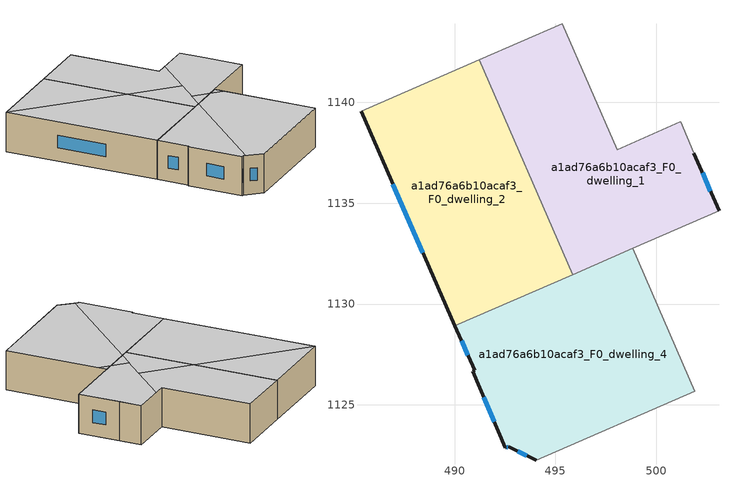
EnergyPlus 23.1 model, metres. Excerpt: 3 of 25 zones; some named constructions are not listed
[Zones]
a1ad76a6b10acaf3_F0_dwelling_1
 floor ground (EU_floor_Construction): 501.2,1139.03 503.12,1134.62 495.85,1131.46 491.22,1142.12 495.34,1143.91 498.06,1137.67 z0
 wall outside (EU_wall_Construction): 503.12,1134.62 501.88,1137.49 z0:3
 wall to a1ad76a6b10acaf3_F0_dwelling_0 (EU_wall_Construction): 501.87,1137.5 501.21,1139.04 / 501.2,1139.03 498.06,1137.67 495.34,1143.91 z0:3
 wall to a1ad76a6b10acaf3_F0_dwelling_2 (EU_wall_Construction): 491.22,1142.12 495.85,1131.46 z0:3
 wall adiabatic (EU_wall_Construction): 495.34,1143.91 491.22,1142.12 z0:3
 wall to a1ad76a6b10acaf3_F0_dwelling_3 (EU_wall_Construction): 498.83,1132.76 503.12,1134.62 z0:3
 wall to a1ad76a6b10acaf3_F0_dwelling_4 (EU_wall_Construction): 495.85,1131.46 498.83,1132.76 z0:3
 window (EU_Window_Construction): 502.69,1135.6 502.3,1136.51 z1.02:1.98
 ceiling to a1ad76a6b10acaf3_F1_dwelling_0 (EU_floor_Construction): 497.59,1134.75 498.88,1138.02 498.06,1137.67 495.34,1143.91 491.22,1142.12 493.76,1136.26 z3
 ceiling to a1ad76a6b10acaf3_F1_dwelling_3 (EU_floor_Construction): 498.17,1132.47 496.89,1132.97 496.38,1131.69 z3
 ceiling to a1ad76a6b10acaf3_F1_dwelling_1 (EU_floor_Construction): 496.38,1131.69 497.59,1134.75 493.76,1136.26 495.85,1131.46 z3
 ceiling to a1ad76a6b10acaf3_F1_dwelling_2 (EU_floor_Construction): 503.12,1134.62 501.83,1137.6 501.2,1139.03 498.88,1138.02 496.89,1132.97 498.17,1132.47 z3
a1ad76a6b10acaf3_F0_dwelling_2
 floor ground (EU_floor_Construction): 491.22,1142.12 495.85,1131.46 490.01,1128.92 485.35,1139.58 z0
 wall outside (EU_wall_Construction): 485.35,1139.58 490.01,1128.92 z0:3
 wall adiabatic (EU_wall_Construction): 491.22,1142.12 485.35,1139.58 z0:3
 wall to a1ad76a6b10acaf3_F0_dwelling_4 (EU_wall_Construction): 490.01,1128.92 495.85,1131.46 z0:3
 window (EU_Window_Construction): 486.94,1135.95 488.43,1132.55 z1.02:1.98
 ceiling to a1ad76a6b10acaf3_F1_dwelling_1 (EU_floor_Construction): 495.85,1131.46 493.76,1136.26 485.35,1139.58 490.01,1128.93 z3
 ceiling to a1ad76a6b10acaf3_F1_dwelling_0 (EU_floor_Construction): 493.76,1136.26 491.22,1142.12 485.35,1139.58 z3
a1ad76a6b10acaf3_F0_dwelling_4
 floor ground (EU_floor_Construction): 498.83,1132.76 501.91,1125.66 494.04,1122.24 492.68,1122.92 492.52,1122.86 490.89,1126.67 490.98,1126.71 490.01,1128.92 z0
 wall outside (EU_wall_Construction): 490.01,1128.92 490.98,1126.71 490.89,1126.67 492.52,1122.86 492.68,1122.92 494.04,1122.24 z0:3
 wall to a1ad76a6b10acaf3_F0_dwelling_3 (EU_wall_Construction): 501.91,1125.66 498.83,1132.76 z0:3
 wall to a1ad76a6b10acaf3_F0_dwelling_6 (EU_wall_Construction): 494.04,1122.24 501.91,1125.66 z0:3
 window (EU_Window_Construction): 490.34,1128.17 490.65,1127.46 / 493.14,1122.69 493.57,1122.47 / 492.58,1122.88 492.63,1122.9 / 491.44,1125.37 491.96,1124.16 z1.02:1.98
 ceiling to a1ad76a6b10acaf3_F1_dwelling_3 (EU_floor_Construction): 501.91,1125.66 499.12,1132.09 498.17,1132.47 496.38,1131.69 492.88,1122.82 494.04,1122.24 z3
 ceiling to a1ad76a6b10acaf3_F1_dwelling_1 (EU_floor_Construction): 492.88,1122.82 496.38,1131.69 490.01,1128.93 490.98,1126.71 490.89,1126.67 492.52,1122.86 492.68,1122.92 z3
 ceiling to a1ad76a6b10acaf3_F1_dwelling_2 (EU_floor_Construction): 499.12,1132.09 498.83,1132.76 498.17,1132.47 z3
[HVACTEMPLATE:THERMOSTAT] Constant Heating Setpoint=20; Constant Cooling Setpoint=50
EU_HeatOnly_a1ad76a6b10acaf3_F0_dwelling_0; EU_HeatOnly_a1ad76a6b10acaf3_F0_dwelling_1; EU_HeatOnly_a1ad76a6b10acaf3_F0_dwelling_2; EU_HeatOnly_a1ad76a6b10acaf3_F0_dwelling_3; EU_HeatOnly_a1ad76a6b10acaf3_F0_dwelling_4; EU_HeatOnly_a1ad76a6b10acaf3_F0_dwelling_5; EU_HeatOnly_a1ad76a6b10acaf3_F0_dwelling_6; EU_HeatOnly_a1ad76a6b10acaf3_F1_dwelling_0; EU_HeatOnly_a1ad76a6b10acaf3_F1_dwelling_1; EU_HeatOnly_a1ad76a6b10acaf3_F1_dwelling_2; EU_HeatOnly_a1ad76a6b10acaf3_F1_dwelling_3; EU_HeatOnly_a1ad76a6b10acaf3_F1_dwelling_4; EU_HeatOnly_a1ad76a6b10acaf3_F1_dwelling_5; EU_HeatOnly_a1ad76a6b10acaf3_F2_dwelling_0; EU_HeatOnly_a1ad76a6b10acaf3_F2_dwelling_1; EU_HeatOnly_a1ad76a6b10acaf3_F2_dwelling_2; EU_HeatOnly_a1ad76a6b10acaf3_F2_dwelling_3; EU_HeatOnly_a1ad76a6b10acaf3_F2_dwelling_4; EU_HeatOnly_a1ad76a6b10acaf3_F2_dwelling_5; EU_HeatOnly_a1ad76a6b10acaf3_F3_dwelling_0; EU_HeatOnly_a1ad76a6b10acaf3_F3_dwelling_1; EU_HeatOnly_a1ad76a6b10acaf3_F3_dwelling_2; EU_HeatOnly_a1ad76a6b10acaf3_F3_dwelling_3; EU_HeatOnly_a1ad76a6b10acaf3_F3_dwelling_4; EU_HeatOnly_a1ad76a6b10acaf3_F3_dwelling_5
[SCHEDULE:CONSTANT]
Name | Hourly Value
EU_AlwaysOn | 1
EU_CoolingOff | 0
[SCHEDULE:FILE] Column Number=1; Rows to Skip at Top=0; Number of Hours of Data=8760; Column Separator=Comma; Interpolate to Timestep=No; Minutes per Item=60; Adjust Schedule for Daylight Savings=Yes
Name | File
EU_Step8_GainSchedule_a1ad76a6b10acaf3_F2_dwelling_3_f000 | ../../schedules/a1ad76a6b10acaf3/a1ad76a6b10acaf3_F2_dwelling_3_f000_gain.csv
EU_Step8_GainSchedule_a1ad76a6b10acaf3_F2_dwelling_4_f000 | ../../schedules/a1ad76a6b10acaf3/a1ad76a6b10acaf3_F2_dwelling_4_f000_gain.csv
EU_Step8_GainSchedule_a1ad76a6b10acaf3_F2_dwelling_5_f000 | ../../schedules/a1ad76a6b10acaf3/a1ad76a6b10acaf3_F2_dwelling_5_f000_gain.csv
EU_Step8_GainSchedule_a1ad76a6b10acaf3_F3_dwelling_0_f000 | ../../schedules/a1ad76a6b10acaf3/a1ad76a6b10acaf3_F3_dwelling_0_f000_gain.csv
EU_Step8_GainSchedule_a1ad76a6b10acaf3_F3_dwelling_1_f000 | ../../schedules/a1ad76a6b10acaf3/a1ad76a6b10acaf3_F3_dwelling_1_f000_gain.csv
EU_Step8_GainSchedule_a1ad76a6b10acaf3_F3_dwelling_2_f000 | ../../schedules/a1ad76a6b10acaf3/a1ad76a6b10acaf3_F3_dwelling_2_f000_gain.csv
EU_Step8_GainSchedule_a1ad76a6b10acaf3_F3_dwelling_3_f000 | ../../schedules/a1ad76a6b10acaf3/a1ad76a6b10acaf3_F3_dwelling_3_f000_gain.csv
EU_Step8_GainSchedule_a1ad76a6b10acaf3_F3_dwelling_4_f000 | ../../schedules/a1ad76a6b10acaf3/a1ad76a6b10acaf3_F3_dwelling_4_f000_gain.csv
EU_Step8_GainSchedule_a1ad76a6b10acaf3_F3_dwelling_5_f000 | ../../schedules/a1ad76a6b10acaf3/a1ad76a6b10acaf3_F3_dwelling_5_f000_gain.csv
